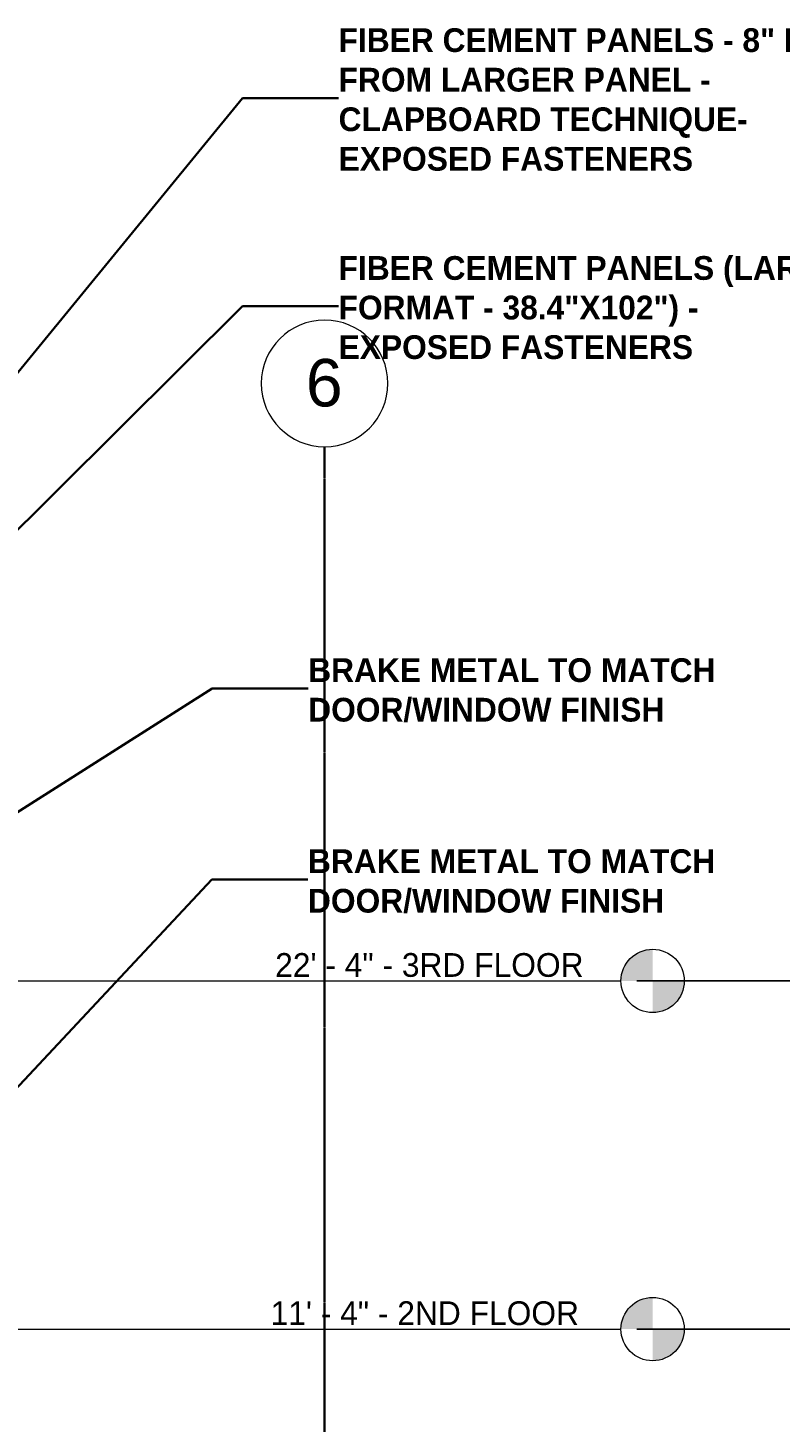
# Model space of a CAD drawing. Header units: inches. Extents: x -4168 to 4202, y -264 to 629.
# Drawn here: x -2056 to -1771, y 101 to 629 of the extents above; entities that cross this region are included whole.
import ezdxf

# ---------------------------------------------------------------- set-up
doc = ezdxf.new("R2010")
doc.units = ezdxf.units.IN
doc.header["$MEASUREMENT"] = 0
doc.linetypes.add('Grid Line 1_2_', pattern=[0.875, 0.5, -0.125, 0.125, -0.125])
doc.linetypes.add('Grid Line 1_2__2_', pattern=[0.875, 0.5, -0.125, 0.125, -0.125])
for name, color, linetype, lineweight in [('0-1', 7, 'Continuous', 5), ('0-3', 165, 'Continuous', 5), ('A-ANNO-DIMS', 211, 'Continuous', 9), ('A-ANNO-DIMS-96', 211, 'Continuous', 9), ('A-FLOR-LEVL', 51, 'Continuous', 9), ('A-FLOR-LEVL-1', 51, 'Grid Line 1_2_', 9), ('G-ANNO-TEXT', 231, 'Continuous', 30), ('G-ANNO-TEXT-1', 231, 'Continuous', 9), ('S-GRID-1', 1, 'Grid Line 1_2__2_', 30), ('S-GRID-IDEN', 1, 'Continuous', 9), ('S-GRID-IDEN-1', 147, 'Continuous', 9)]:
    doc.layers.add(name, color=color, linetype=linetype, lineweight=lineweight)
doc.styles.add('Arial_1', font='arial.ttf', dxfattribs={"height": 18})
doc.styles.add('Century Gothic', font='ufonts.com_century-gothic.ttf', dxfattribs={"height": 9})
doc.styles.add('Century Gothic_B', font='GOTHICB.TTF', dxfattribs={"height": 9})
doc.dimstyles.new('OD__1_8__Tol__', dxfattribs={"dimscale": 12, "dimtxt": 9.397514, "dimasz": 1, "dimexe": 0.75, "dimexo": 0.5, "dimgap": 0.125, "dimtad": 1, "dimdec": 3, "dimrnd": 0.125, "dimzin": 3, "dimdsep": 46, "dimlunit": 4, "dimtxsty": 'Century Gothic', "dimblk1": 'OBLIQUE', "dimblk2": 'OBLIQUE', "dimsah": 1, "dimcen": 0.09, "dimdle": 0.75, "dimazin": 0, "dimtfac": 1, "dimtdec": 4, "dimtix": 1, "dimtmove": 0, "dimatfit": 3, "dimfxl": 1, "dimtvp": 1, "dimtfill": 1, "dimfrac": 2, "dimtolj": 1, "dimtzin": 0, "dimarcsym": 2})

# ---------------------------------------------------------------- blocks, each defined once
blk = doc.blocks.new('Grid - Grid Head - Circle-1738874-BUILDING ELEVATION - WEST')
at = {"layer": 'S-GRID-IDEN-1'}
for start, end in [(0, 180), (180, 360)]:
    blk.add_arc((-3481.32, 494.5), 24, start, end, dxfattribs=at)
blk = doc.blocks.new('CTR - 1st Phase - Structure_rvt-1-BUILDING ELEVATION - WEST')
at = {"layer": 'S-GRID-1'}
blk.add_line((-1943.32, -159.84), (-1943.32, 470.5), dxfattribs=at)
at = {"layer": '0-3'}
blk.add_blockref('Grid - Grid Head - Circle-1738874-BUILDING ELEVATION - WEST', (1538, 0), dxfattribs=at)
at = {"layer": 'S-GRID-IDEN', "insert": (-1950.45, 503.79), "char_height": 18, "width": 16.968, "attachment_point": 1, "style": 'Arial_1'}
blk.add_mtext('6', dxfattribs=at)
blk = doc.blocks.new('Level - Level Head - Circle-50818-BUILDING ELEVATION - WEST')
at = {"layer": 'A-FLOR-LEVL'}
h = blk.add_hatch(color=256, dxfattribs=at)
edge = h.paths.add_edge_path(flags=0)
edge.add_line((-1818.95, 0), (-1830.95, 0))
edge.add_arc((-1818.95, 0), 12, 90, 180, ccw=False)
edge.add_line((-1818.95, 12), (-1818.95, 0))
h = blk.add_hatch(color=256, dxfattribs=at)
edge = h.paths.add_edge_path(flags=0)
edge.add_line((-1818.95, -12), (-1818.95, 0))
edge.add_line((-1818.95, 0), (-1806.95, 0))
edge.add_arc((-1818.95, 0), 12, 270, 360, ccw=False)
blk.add_circle((-1818.95, 0), 12, dxfattribs=at)
blk = doc.blocks.new('DIMBLOCK1-BUILDING ELEVATION - WEST')
at = {"layer": 'A-ANNO-DIMS-96', "lineweight": 50}
for p, q in [((-1692.95, 268), (-1698.95, 274)), ((-1692.95, 268), (-1686.95, 262)), ((-1692.95, 136), (-1698.95, 142)), ((-1692.95, 136), (-1686.95, 130))]:
    blk.add_line(p, q, dxfattribs=at)
at = {"layer": 'A-ANNO-DIMS-96'}
for p, q in [((-1824.95, 268), (-1683.95, 268)), ((-1692.95, 268), (-1824.95, 268)), ((-1692.95, 268), (-1692.95, 136)), ((-1824.95, 136), (-1683.95, 136)), ((-1692.95, 136), (-1824.95, 136))]:
    blk.add_line(p, q, dxfattribs=at)
at = {"layer": 'A-ANNO-DIMS-96', "color": 0, "insert": (-1705.98, 182.76), "char_height": 9, "width": 46.1821, "attachment_point": 1, "rotation": 90, "line_spacing_factor": 0.984502, "style": 'Century Gothic', "bg_fill": 3, "box_fill_scale": 1.25, "bg_fill_color": 256, "bg_fill_true_color": 13158600, "bg_fill_transparency": 0}
blk.add_mtext('11\' - 0"', dxfattribs=at)
blk = doc.blocks.new('_Oblique')
at = {"color": 0, "linetype": 'ByBlock', "lineweight": -2}
blk.add_line((-0.5, -0.5), (0.5, 0.5), dxfattribs=at)
blk = doc.blocks.new('DIMBLOCK2-BUILDING ELEVATION - WEST')
at = {"layer": 'A-ANNO-DIMS-96', "lineweight": 50}
for p, q in [((-1692.95, 136), (-1698.95, 142)), ((-1692.95, 136), (-1686.95, 130)), ((-1692.95, 0), (-1698.95, 6)), ((-1692.95, 0), (-1686.95, -6))]:
    blk.add_line(p, q, dxfattribs=at)
at = {"layer": 'A-ANNO-DIMS-96'}
for p, q in [((-1824.95, 136), (-1683.95, 136)), ((-1692.95, 136), (-1824.95, 136)), ((-1692.95, 136), (-1692.95, 0)), ((-1824.95, 0), (-1683.95, 0)), ((-1692.95, 0), (-1824.95, 0))]:
    blk.add_line(p, q, dxfattribs=at)
at = {"layer": 'A-ANNO-DIMS-96', "color": 0, "insert": (-1705.98, 48.76), "char_height": 9, "width": 46.1821, "attachment_point": 1, "rotation": 90, "line_spacing_factor": 0.984502, "style": 'Century Gothic', "bg_fill": 3, "box_fill_scale": 1.25, "bg_fill_color": 256, "bg_fill_true_color": 13158600, "bg_fill_transparency": 0}
blk.add_mtext('11\' - 4"', dxfattribs=at)

msp = doc.modelspace()

# ---------------------------------------------------------------- linework, layer by layer
at = {"layer": 'A-FLOR-LEVL-1'}
for p, q in [((-4167.9645, 268), (-1830.9484, 268)), ((-4167.9645, 136), (-1830.9484, 136))]:
    msp.add_line(p, q, dxfattribs=at)
at = {"layer": 'G-ANNO-TEXT'}
for p, q in [((-2127.3026, 416.2007), (-1974.419, 602.6545)), ((-1974.419, 602.6545), (-1938.0336, 602.6545)), ((-2193.1471, 306.6024), (-1974.419, 523.7716)), ((-1974.419, 523.7716), (-1938.0336, 523.7716)), ((-2237.7077, 219.3297), (-1985.9381, 378.822)), ((-1985.9381, 378.822), (-1949.5527, 378.822)), ((-2101.849, 182.7921), (-1986.0318, 306.3987)), ((-1986.0318, 306.3987), (-1949.6464, 306.3987))]:
    msp.add_line(p, q, dxfattribs=at)

# ---------------------------------------------------------------- block references
at = {"layer": '0-1'}
msp.add_blockref('CTR - 1st Phase - Structure_rvt-1-BUILDING ELEVATION - WEST', (0, 0), dxfattribs=at)
at = {"layer": 'A-FLOR-LEVL'}
for p in [(0, 268), (0, 136)]:
    msp.add_blockref('Level - Level Head - Circle-50818-BUILDING ELEVATION - WEST', p, dxfattribs=at)

# ---------------------------------------------------------------- texts
at = {"layer": 'A-FLOR-LEVL', "char_height": 9, "attachment_point": 1, "style": 'Century Gothic'}
for s, insert, width in [('22\' - 4" - 3RD FLOOR', (-1962.0718, 278.5508), 145.137), ('11\' - 4" - 2ND FLOOR', (-1963.8104, 146.5508), 147.258)]:
    msp.add_mtext(s, dxfattribs=dict(at, insert=insert, width=width))
at = {"layer": 'G-ANNO-TEXT-1', "char_height": 9, "attachment_point": 1, "style": 'Century Gothic_B'}
for s, insert, width in [('FIBER CEMENT PANELS - 8" RIP', (-1938.0336, 629.164), 216.948), ('FROM LARGER PANEL -', (-1938.0336, 614.164), 166.65), ('CLAPBOARD TECHNIQUE-', (-1938.0336, 599.164), 187.557), ('EXPOSED FASTENERS', (-1938.0336, 584.164), 150.591), ('FIBER CEMENT PANELS (LARGE', (-1938.0336, 542.7787), 219.978), ('FORMAT - 38.4"X102") -', (-1938.0336, 527.7787), 170.892), ('EXPOSED FASTENERS', (-1938.0336, 512.7787), 150.591), ('BRAKE METAL TO MATCH', (-1949.5527, 390.3267), 180.891), ('DOOR/WINDOW FINISH', (-1949.5527, 375.3267), 170.892), ('BRAKE METAL TO MATCH', (-1949.6464, 317.9035), 180.891), ('DOOR/WINDOW FINISH', (-1949.6464, 302.9035), 170.892)]:
    msp.add_mtext(s, dxfattribs=dict(at, insert=insert, width=width))

# ---------------------------------------------------------------- next in the draw order: dimensions: what is measured, and where the dimension line sits
at = {"layer": 'A-ANNO-DIMS'}
dim = msp.add_linear_dim(base=(-1692.9461, 136), p1=(-1830.9484, 268), p2=(-1830.9484, 136), angle=90, dimstyle='OD__1_8__Tol__', override={"dimpost": '<>', "dimfxl": 132}, dxfattribs=at)
dim.commit()
dim.dimension.update_dxf_attribs({"geometry": 'DIMBLOCK1-BUILDING ELEVATION - WEST', "text_midpoint": (-1699.1725, 202)})

# ---------------------------------------------------------------- next in the draw order: dimensions: what is measured, and where the dimension line sits
dim = msp.add_linear_dim(base=(-1692.9461, 0), p1=(-1830.9484, 136), p2=(-1830.9484, 0), angle=90, dimstyle='OD__1_8__Tol__', override={"dimpost": '<>', "dimfxl": 136}, dxfattribs=at)
dim.commit()
dim.dimension.update_dxf_attribs({"geometry": 'DIMBLOCK2-BUILDING ELEVATION - WEST', "text_midpoint": (-1699.0593, 68)})

doc.saveas('drawing.dxf')
